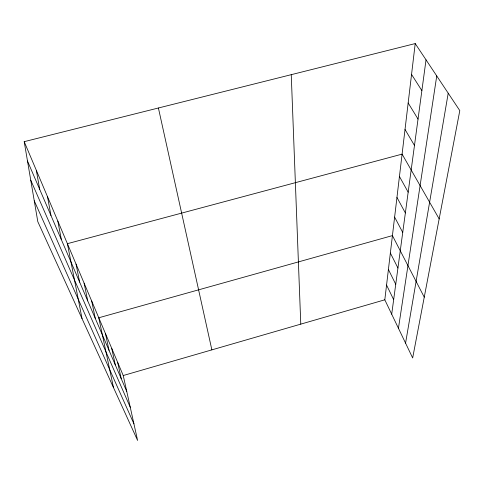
<?xml version="1.0" encoding="UTF-8"?>
<svg xmlns="http://www.w3.org/2000/svg" width="484" height="484" viewBox="0 0 484 484"><rect width="100%" height="100%" fill="white"/><g stroke="black" fill="none" stroke-linecap="round" stroke-linejoin="round"><path stroke-width="0.73" d="M415.211 43.572L459.8 110.612L412.664 357.96L384.81 299.808L415.211 43.572L24.2 141.661L37.8 221.66L137.595 440.428L123.238 375.53L24.2 141.661M391.701 314.201L426.029 59.841M398.441 328.261L436.743 75.94M405.568 343.138L448.214 93.194M123.238 375.53L384.81 299.808M411.551 74.415L421.879 90.629M408.163 102.965L418.037 119.082M405.023 129.464L414.473 145.46M439.163 218.901L402.095 154.124L67.403 243.676L82.038 318.629M399.439 176.485L408.169 192.178M396.953 197.43L405.368 212.954M394.623 217.098L402.736 232.447M424.25 297.17L392.427 235.605L98.778 317.776L113.48 387.557M390.358 253.041L397.933 268.015M388.404 269.503L395.737 284.283M386.559 285.07L393.661 299.65M34.255 200.793L133.929 423.857M30.752 180.187L130.257 407.25M27.485 161.003L126.784 391.562M158.407 107.992L211.871 349.871M117.642 362.316L121.212 378.621M111.719 348.335L115.307 364.918M105.445 333.512L109.045 350.38M91.688 301.03L95.3 318.46M84.125 283.176L87.737 300.897M76.049 264.101L79.648 282.111M57.826 221.067L61.359 239.647M47.499 196.679L50.971 215.531M36.324 170.295L39.718 189.401M291.247 74.669L300.776 324.135"/></g></svg>
